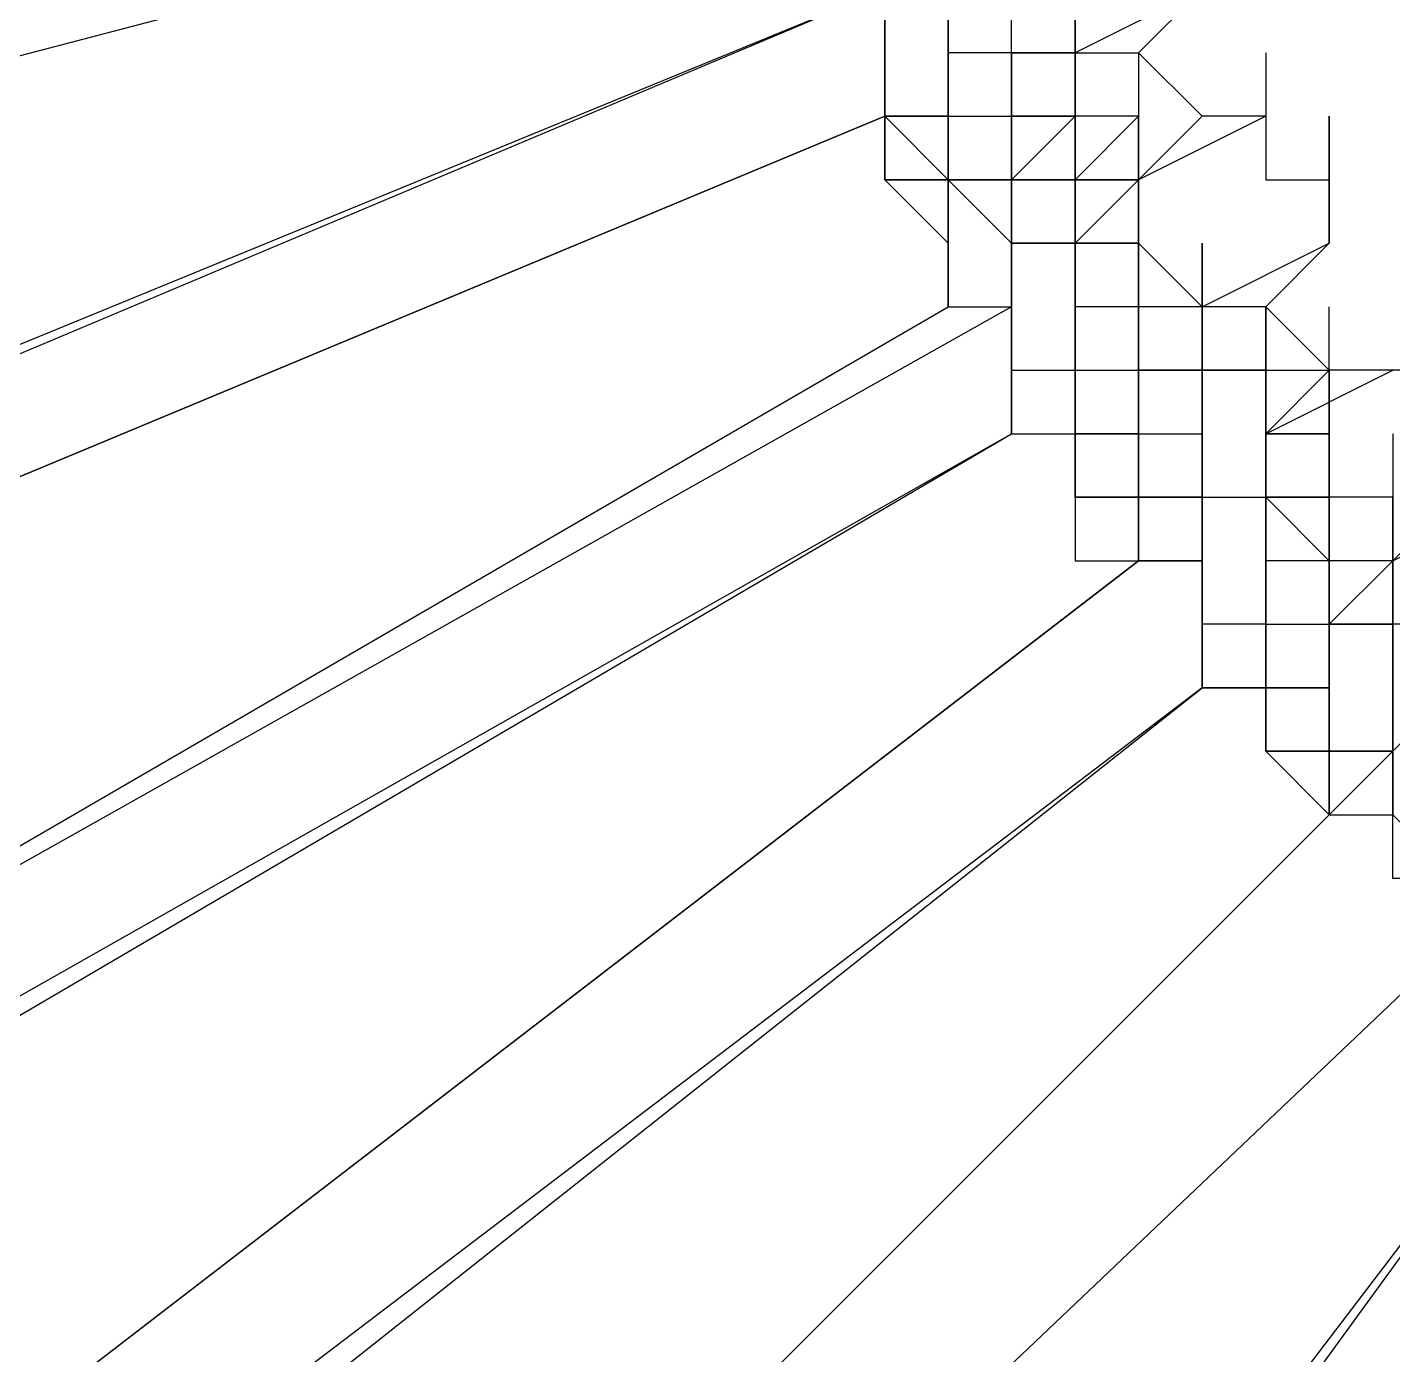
# Model space of a CAD drawing. Header units: inches. Extents: x 3324238 to 135265466, y -1036581 to 20094598.
# Drawn here: x 3353725.695 to 3353727.428, y -519028.61 to -519026.926 of the extents above; entities that cross this region are included whole.
import ezdxf

# ---------------------------------------------------------------- set-up
doc = ezdxf.new("R2010")
doc.units = ezdxf.units.IN
doc.header["$MEASUREMENT"] = 0
doc.layers.add('PDF_Geometry', color=7, linetype='Continuous')

msp = doc.modelspace()

# ---------------------------------------------------------------- linework, layer by layer
at = {"layer": 'PDF_Geometry', "lineweight": 25}
for points in [[(3353723.238, -519027.6026), (3353726.622, -519026.7163), (3353726.622, -519026.6358)], [(3353726.9443, -519026.9581), (3353726.9443, -519026.8775), (3353726.9443, -519026.7969), (3353726.9443, -519026.7163)], [(3353726.9443, -519026.8775), (3353726.9443, -519026.7969), (3353726.9443, -519026.8775), (3353727.0249, -519026.8775), (3353727.0249, -519026.958), (3353727.0249, -519026.8775)], [(3353723.6409, -519028.1666), (3353726.7832, -519026.8775)], [(3353723.7214, -519028.1666), (3353726.7832, -519026.8775)], [(3353726.7832, -519026.8775), (3353726.7832, -519026.958), (3353726.7832, -519026.8775)], [(3353726.7832, -519026.8775), (3353726.7832, -519026.958), (3353726.7832, -519027.0386), (3353726.7832, -519027.1192), (3353726.8637, -519027.1192), (3353726.7832, -519027.1192), (3353726.7832, -519027.0386), (3353726.7832, -519027.1192), (3353726.8637, -519027.1192), (3353726.7832, -519027.0386), (3353726.8637, -519027.0386), (3353726.8637, -519027.1192), (3353726.8637, -519027.0386), (3353726.8637, -519027.1192), (3353726.8637, -519027.0386), (3353726.8637, -519027.1192), (3353726.8637, -519027.0386), (3353726.8637, -519027.1192), (3353726.8637, -519027.0386), (3353726.8637, -519027.1192), (3353726.9443, -519027.1998), (3353726.9443, -519027.1192), (3353726.9443, -519027.1998), (3353726.9443, -519027.1192), (3353726.9443, -519027.0386), (3353726.9443, -519027.1192), (3353726.8637, -519027.1192), (3353726.8637, -519027.1998), (3353726.8637, -519027.1192), (3353726.8637, -519027.1998), (3353726.8637, -519027.1192), (3353726.9443, -519027.1192), (3353726.9443, -519027.1998), (3353726.9443, -519027.1192), (3353726.9443, -519027.0386), (3353726.9443, -519027.1192), (3353727.0249, -519027.1192), (3353727.0249, -519027.0386), (3353727.0249, -519027.1192), (3353727.0249, -519027.1998), (3353727.0249, -519027.2803), (3353727.0249, -519027.1998), (3353727.0249, -519027.1192)], [(3353726.7832, -519026.8775), (3353726.7832, -519026.958), (3353726.7832, -519026.8775), (3353726.7832, -519026.958), (3353726.7832, -519027.0386), (3353726.7832, -519027.1192), (3353726.8637, -519027.1998), (3353726.8637, -519027.2803), (3353726.9443, -519027.2803), (3353726.9443, -519027.1998), (3353726.9443, -519027.1192), (3353726.9443, -519027.1998), (3353726.9443, -519027.2803), (3353726.9443, -519027.1998), (3353726.9443, -519027.2803), (3353726.9443, -519027.1998), (3353726.9443, -519027.2803), (3353726.9443, -519027.1998), (3353726.9443, -519027.2803), (3353726.9443, -519027.3609), (3353726.9443, -519027.4415)], [(3353726.7832, -519027.0386), (3353726.7832, -519026.958), (3353726.7832, -519026.8775)], [(3353726.7832, -519026.958), (3353726.7832, -519026.8775)], [(3353727.186, -519026.8775), (3353727.0249, -519026.958), (3353727.1054, -519026.958), (3353727.1054, -519027.0386), (3353727.0249, -519027.0386), (3353727.0249, -519026.958), (3353727.0249, -519027.0386), (3353727.0249, -519026.958), (3353727.0249, -519027.0386), (3353727.0249, -519026.958), (3353727.0249, -519027.0386), (3353726.9443, -519027.0386), (3353726.9443, -519027.1192), (3353726.9443, -519027.1998), (3353726.9443, -519027.1192), (3353726.9443, -519027.1998), (3353726.9443, -519027.1192), (3353726.8637, -519027.1192), (3353726.8637, -519027.0386), (3353726.8637, -519026.958), (3353726.8637, -519026.8775), (3353726.8637, -519026.9581)], [(3353726.8637, -519026.8775), (3353726.8637, -519026.958), (3353726.8637, -519027.0386), (3353726.8637, -519026.958), (3353726.8637, -519027.0386), (3353726.8637, -519027.1192), (3353726.8637, -519027.0386), (3353726.8637, -519027.1192), (3353726.8637, -519027.0386), (3353726.8637, -519027.1192), (3353726.8637, -519027.0386), (3353726.8637, -519026.958), (3353726.8637, -519026.8775)], [(3353726.8637, -519026.8775), (3353726.8637, -519026.958)], [(3353726.8637, -519026.958), (3353726.8637, -519026.8775)], [(3353727.0249, -519026.8775), (3353727.0249, -519026.958), (3353727.0249, -519027.0386), (3353727.0249, -519026.958), (3353727.0249, -519026.8775), (3353727.0249, -519026.958), (3353726.9443, -519026.958), (3353726.9443, -519026.8775)], [(3353727.0249, -519026.8775), (3353727.0249, -519026.958), (3353727.0249, -519027.0386), (3353727.0249, -519027.1192), (3353727.1054, -519027.0386), (3353727.1054, -519027.1192), (3353727.1054, -519027.0386), (3353727.1054, -519027.1192), (3353727.1054, -519027.0386), (3353727.1054, -519027.1192), (3353727.1054, -519027.1998)], [(3353727.0249, -519026.958), (3353727.0249, -519026.8775)], [(3353727.0249, -519026.9581), (3353727.0249, -519026.8775)], [(3353727.1054, -519026.958), (3353727.186, -519026.8775)], [(3353726.8637, -519026.958), (3353726.8637, -519027.0386), (3353726.7832, -519027.0386)], [(3353726.7832, -519027.0386), (3353726.7832, -519026.958)], [(3353726.7832, -519027.0386), (3353726.7832, -519026.958)], [(3353726.7832, -519027.0386), (3353726.7832, -519026.958)], [(3353726.7832, -519027.0386), (3353726.7832, -519026.958)], [(3353726.7832, -519027.0386), (3353726.7832, -519026.958)], [(3353726.7832, -519027.0386), (3353726.7832, -519026.9581)], [(3353726.8637, -519027.0386), (3353726.8637, -519026.958)], [(3353726.8637, -519027.0386), (3353726.8637, -519026.958)], [(3353726.8637, -519027.0386), (3353726.8637, -519026.958)], [(3353726.8637, -519027.0386), (3353726.9443, -519027.0386), (3353726.9443, -519026.958)], [(3353726.8637, -519027.0386), (3353726.8637, -519026.958)], [(3353726.9443, -519027.0386), (3353726.9443, -519026.958), (3353726.8637, -519026.958)], [(3353726.8637, -519027.0386), (3353726.8637, -519026.958)], [(3353726.8637, -519027.0386), (3353726.8637, -519027.1192), (3353726.8637, -519027.0386), (3353726.8637, -519026.958)], [(3353726.8637, -519027.0386), (3353726.8637, -519026.9581)], [(3353726.9443, -519026.958), (3353727.0249, -519026.958)], [(3353726.9443, -519027.0386), (3353726.9443, -519026.958)], [(3353726.9443, -519027.0386), (3353726.9443, -519026.958)], [(3353726.9443, -519027.0386), (3353726.9443, -519026.958)], [(3353726.9443, -519027.0386), (3353726.9443, -519026.958)], [(3353726.9443, -519027.0386), (3353726.9443, -519026.958)], [(3353726.9443, -519027.0386), (3353726.9443, -519026.958)], [(3353726.9443, -519027.0386), (3353726.9443, -519026.958)], [(3353726.9443, -519027.0386), (3353726.9443, -519026.958)], [(3353726.9443, -519027.0386), (3353726.9443, -519026.958)], [(3353727.2666, -519027.0386), (3353727.1054, -519027.1192), (3353727.186, -519027.0386), (3353727.1054, -519026.958), (3353727.1054, -519027.0386), (3353727.0249, -519027.0386), (3353727.0249, -519026.958), (3353727.0249, -519027.0386), (3353727.0249, -519026.958), (3353727.0249, -519027.0386), (3353727.0249, -519027.1192), (3353727.0249, -519027.0386), (3353726.9443, -519027.0386), (3353726.9443, -519027.1192), (3353726.9443, -519027.1998), (3353726.9443, -519027.1192), (3353727.0249, -519027.0386), (3353726.9443, -519027.1192), (3353727.0249, -519027.0386), (3353727.0249, -519027.1192), (3353727.1054, -519027.1192), (3353727.1054, -519027.0386), (3353727.1054, -519027.1192), (3353727.0249, -519027.1998), (3353727.0249, -519027.1192), (3353727.0249, -519027.0386), (3353727.0249, -519026.958), (3353727.0249, -519027.0386), (3353727.0249, -519026.958), (3353727.0249, -519027.0386), (3353727.0249, -519027.1192), (3353727.0249, -519027.0386), (3353727.0249, -519026.958), (3353727.0249, -519027.0386), (3353727.0249, -519027.1192), (3353727.0249, -519027.0386), (3353727.0249, -519026.958), (3353727.0249, -519027.0386), (3353727.0249, -519026.958), (3353727.0249, -519027.0386), (3353727.0249, -519027.1192), (3353727.0249, -519027.0386)], [(3353726.9443, -519027.0386), (3353726.9443, -519026.958)], [(3353726.9443, -519027.0386), (3353726.9443, -519026.958)], [(3353726.9443, -519027.0386), (3353726.9443, -519026.958)], [(3353726.9443, -519027.0386), (3353726.9443, -519026.958)], [(3353726.9443, -519027.0386), (3353726.9443, -519026.958)], [(3353726.9443, -519027.1192), (3353726.9443, -519027.1998), (3353726.9443, -519027.1192), (3353726.9443, -519027.0386), (3353726.9443, -519026.9581)], [(3353726.9443, -519027.0386), (3353726.9443, -519026.9581)], [(3353726.9443, -519027.0386), (3353726.9443, -519026.9581)], [(3353727.0249, -519026.958), (3353727.0249, -519027.0386), (3353727.0249, -519026.958)], [(3353727.0249, -519027.1192), (3353727.0249, -519027.0386), (3353727.0249, -519026.958)], [(3353727.0249, -519027.0386), (3353727.0249, -519026.958)], [(3353727.1054, -519026.958), (3353727.1054, -519027.0386), (3353727.1054, -519027.1192), (3353727.1054, -519027.0386), (3353727.1054, -519027.1192), (3353727.0249, -519027.1998)], [(3353727.0249, -519027.0386), (3353727.0249, -519026.958)], [(3353727.0249, -519027.0386), (3353727.0249, -519026.958)], [(3353727.0249, -519027.0386), (3353727.0249, -519026.958)], [(3353727.0249, -519027.0386), (3353727.0249, -519026.958)], [(3353727.2666, -519026.958), (3353727.2666, -519027.0386), (3353727.2666, -519027.1192), (3353727.3472, -519027.1192), (3353727.3472, -519027.1998), (3353727.3472, -519027.1192), (3353727.3472, -519027.1998), (3353727.2666, -519027.2803), (3353727.2666, -519027.3609), (3353727.2666, -519027.2803), (3353727.3472, -519027.3609), (3353727.3472, -519027.2804)], [(3353727.1054, -519027.2803), (3353727.1054, -519027.1998), (3353727.1054, -519027.1192), (3353727.1054, -519027.0386), (3353727.0249, -519027.0386), (3353726.9443, -519027.0386), (3353727.0249, -519027.0386), (3353727.0249, -519027.1192), (3353727.0249, -519027.0386), (3353727.0249, -519027.1192), (3353727.0249, -519027.1998), (3353727.0249, -519027.1192), (3353726.9443, -519027.1192), (3353727.0249, -519027.1192), (3353726.9443, -519027.1192), (3353726.9443, -519027.1998), (3353726.9443, -519027.2803), (3353724.366, -519028.7306), (3353724.2854, -519028.6501)], [(3353724.4466, -519028.8918), (3353724.366, -519028.8918), (3353724.366, -519028.8112), (3353724.366, -519028.7306), (3353724.366, -519028.6501), (3353724.366, -519028.7306), (3353726.8637, -519027.2803), (3353726.8637, -519027.1998), (3353726.8637, -519027.1192), (3353726.8637, -519027.0386)], [(3353726.8637, -519027.0386), (3353726.7832, -519027.0386), (3353726.7832, -519027.1192)], [(3353726.8637, -519027.1192), (3353726.8637, -519027.0386)], [(3353726.8637, -519027.1192), (3353726.8637, -519027.0386)], [(3353726.8637, -519027.1192), (3353726.8637, -519027.0386)], [(3353726.8637, -519027.1192), (3353726.8637, -519027.0386)], [(3353726.8637, -519027.1192), (3353726.8637, -519027.0386)], [(3353726.8637, -519027.1192), (3353726.8637, -519027.0386)], [(3353726.8637, -519027.1192), (3353726.8637, -519027.0386)], [(3353726.8637, -519027.0386), (3353726.9443, -519027.0386)], [(3353726.8637, -519027.1192), (3353726.8637, -519027.0386)], [(3353726.8637, -519027.1192), (3353726.8637, -519027.0386)], [(3353726.8637, -519027.1192), (3353726.8637, -519027.0386)], [(3353726.8637, -519027.1192), (3353726.8637, -519027.0386)], [(3353726.8637, -519027.1192), (3353726.8637, -519027.0386)], [(3353726.8637, -519027.1192), (3353726.8637, -519027.0386)], [(3353726.8637, -519027.1192), (3353726.8637, -519027.0386)], [(3353726.8637, -519027.1192), (3353726.8637, -519027.0386)], [(3353726.9443, -519027.0386), (3353727.0249, -519027.0386)], [(3353726.9443, -519027.1192), (3353726.9443, -519027.0386), (3353726.9443, -519027.1192)], [(3353726.9443, -519027.1192), (3353726.9443, -519027.0386)], [(3353726.9443, -519027.1192), (3353726.9443, -519027.0386)], [(3353727.0249, -519027.0386), (3353726.9443, -519027.0386), (3353727.0249, -519027.0386)], [(3353726.9443, -519027.1192), (3353726.9443, -519027.0386)], [(3353726.9443, -519027.1192), (3353726.9443, -519027.0386)], [(3353726.9443, -519027.1192), (3353726.9443, -519027.0386)], [(3353726.9443, -519027.1192), (3353726.9443, -519027.0386)], [(3353726.9443, -519027.1192), (3353726.9443, -519027.0386)], [(3353727.0249, -519027.0386), (3353726.9443, -519027.0386), (3353727.0249, -519027.0386)], [(3353726.9443, -519027.1192), (3353726.9443, -519027.0386)], [(3353726.9443, -519027.1192), (3353726.9443, -519027.0386)], [(3353726.9443, -519027.1192), (3353726.9443, -519027.0386)], [(3353726.9443, -519027.1192), (3353726.9443, -519027.0386)], [(3353726.9443, -519027.1998), (3353726.9443, -519027.1192), (3353726.9443, -519027.0386)], [(3353726.9443, -519027.0386), (3353727.0249, -519027.0386), (3353726.9443, -519027.0386)], [(3353726.9443, -519027.1192), (3353726.9443, -519027.0386)], [(3353727.0249, -519027.1192), (3353727.0249, -519027.0386)], [(3353727.0249, -519027.1192), (3353727.0249, -519027.0386)], [(3353727.0249, -519027.0386), (3353727.0249, -519027.1192)], [(3353727.1054, -519027.1192), (3353727.1054, -519027.0386)], [(3353727.1054, -519027.1192), (3353727.1054, -519027.0386)], [(3353727.186, -519027.4415), (3353727.186, -519027.522), (3353727.1054, -519027.522), (3353727.1054, -519027.4415), (3353727.1054, -519027.3609), (3353727.1054, -519027.4415), (3353727.1054, -519027.3609), (3353727.1054, -519027.2803), (3353727.1054, -519027.1998), (3353727.1054, -519027.1192), (3353727.1054, -519027.0386), (3353727.1054, -519027.1192), (3353727.1054, -519027.0386), (3353727.1054, -519027.1192), (3353727.1054, -519027.1998)], [(3353727.1055, -519027.1192), (3353727.1055, -519027.0386)], [(3353727.1055, -519027.1192), (3353727.1055, -519027.0386)], [(3353727.2666, -519027.0386), (3353727.186, -519027.0386)], [(3353726.8637, -519027.1192), (3353726.7832, -519027.1192)], [(3353726.8637, -519027.1998), (3353726.8637, -519027.1192)], [(3353726.8637, -519027.1998), (3353726.8637, -519027.1192)], [(3353726.9443, -519027.1998), (3353726.9443, -519027.1192), (3353726.8637, -519027.1192)], [(3353726.8637, -519027.1998), (3353726.8637, -519027.1192)], [(3353726.8637, -519027.1998), (3353726.8637, -519027.1192)], [(3353726.8637, -519027.1192), (3353726.9443, -519027.1192)], [(3353726.8637, -519027.1998), (3353726.8637, -519027.1192)], [(3353726.8637, -519027.1998), (3353726.8637, -519027.1192)], [(3353726.8637, -519027.1998), (3353726.8637, -519027.1192)], [(3353726.9443, -519027.1998), (3353726.9443, -519027.1192)], [(3353726.9443, -519027.1998), (3353726.9443, -519027.1192)], [(3353726.9443, -519027.1998), (3353726.9443, -519027.1192)], [(3353726.9443, -519027.1998), (3353726.9443, -519027.1192)], [(3353726.9443, -519027.1998), (3353726.9443, -519027.1192)], [(3353726.9443, -519027.1998), (3353726.9443, -519027.1192)], [(3353726.9443, -519027.1998), (3353726.9443, -519027.1192)], [(3353726.9443, -519027.1998), (3353726.9443, -519027.1192)], [(3353726.9443, -519027.1998), (3353726.9443, -519027.1192)], [(3353726.9443, -519027.1998), (3353726.9443, -519027.1192), (3353726.9443, -519027.1998), (3353726.9443, -519027.2803), (3353726.9443, -519027.1998), (3353726.9443, -519027.2803), (3353726.9443, -519027.3609), (3353727.0249, -519027.3609), (3353727.0249, -519027.4415), (3353727.1054, -519027.4415), (3353727.1054, -519027.3609), (3353727.1054, -519027.2803), (3353727.1054, -519027.3609), (3353727.1054, -519027.2803), (3353727.1054, -519027.3609), (3353727.1054, -519027.4415), (3353727.1054, -519027.522), (3353727.1054, -519027.4415), (3353727.1054, -519027.3609), (3353727.1054, -519027.2803), (3353727.1054, -519027.3609), (3353727.186, -519027.3609), (3353727.186, -519027.2803), (3353727.1054, -519027.2803), (3353727.1054, -519027.3609), (3353727.1054, -519027.4415), (3353727.1054, -519027.522), (3353727.1054, -519027.4415), (3353727.1054, -519027.3609), (3353727.1054, -519027.2803), (3353727.1054, -519027.1998), (3353727.1054, -519027.1192), (3353727.1054, -519027.1998), (3353727.0249, -519027.1998), (3353727.0249, -519027.2803), (3353727.0249, -519027.1998), (3353727.0249, -519027.2803)], [(3353726.9443, -519027.1998), (3353726.9443, -519027.1192)], [(3353726.9443, -519027.1998), (3353726.9443, -519027.1192)], [(3353726.9443, -519027.1998), (3353726.9443, -519027.1192)], [(3353726.9443, -519027.1998), (3353726.9443, -519027.1192)], [(3353727.0249, -519027.1998), (3353727.0249, -519027.1192)], [(3353727.1055, -519027.1192), (3353727.0249, -519027.1192)], [(3353727.1054, -519027.1192), (3353727.0249, -519027.1192), (3353727.1054, -519027.1192)], [(3353727.186, -519027.2804), (3353727.186, -519027.3609), (3353727.186, -519027.2803), (3353727.186, -519027.3609), (3353727.186, -519027.4415), (3353727.186, -519027.522), (3353727.186, -519027.6026), (3353727.186, -519027.522), (3353727.1054, -519027.522), (3353727.1054, -519027.4415), (3353727.186, -519027.4415), (3353727.186, -519027.522), (3353727.186, -519027.6026), (3353727.186, -519027.522), (3353727.186, -519027.4415), (3353727.186, -519027.522), (3353727.186, -519027.6026), (3353727.186, -519027.6832), (3353727.186, -519027.6026), (3353727.186, -519027.6832), (3353727.186, -519027.6026), (3353727.186, -519027.522), (3353727.1054, -519027.522), (3353727.1054, -519027.4415), (3353727.1054, -519027.3609), (3353727.1054, -519027.4415), (3353727.1054, -519027.3609), (3353727.1054, -519027.4415), (3353727.1054, -519027.3609), (3353727.1054, -519027.2803), (3353727.1054, -519027.1998), (3353727.1054, -519027.1192)], [(3353726.8637, -519027.2803), (3353726.8637, -519027.1998), (3353726.8637, -519027.2803)], [(3353726.8637, -519027.2803), (3353726.8637, -519027.1998)], [(3353726.9443, -519027.4415), (3353726.9443, -519027.3609), (3353726.9443, -519027.2803), (3353726.9443, -519027.1998), (3353726.9443, -519027.2803)], [(3353726.9443, -519027.2803), (3353726.9443, -519027.1998)], [(3353726.9443, -519027.2803), (3353726.9443, -519027.1998)], [(3353726.9443, -519027.2803), (3353726.9443, -519027.1998)], [(3353726.9443, -519027.2803), (3353726.9443, -519027.1998)], [(3353726.9443, -519027.2803), (3353726.9443, -519027.1998)], [(3353726.9443, -519027.2803), (3353726.9443, -519027.1998)], [(3353727.3472, -519027.6832), (3353727.3472, -519027.7638), (3353727.3472, -519027.6832), (3353727.3472, -519027.7638), (3353727.3472, -519027.6832), (3353727.3472, -519027.7638), (3353727.3472, -519027.8443), (3353727.3472, -519027.7638), (3353727.3472, -519027.8443), (3353727.4277, -519027.8443), (3353727.4277, -519027.7638), (3353727.4277, -519027.6832), (3353727.3472, -519027.6832), (3353727.3472, -519027.6026), (3353727.3472, -519027.6832), (3353727.3472, -519027.6026), (3353727.3472, -519027.6832), (3353727.3472, -519027.6026), (3353727.3472, -519027.6832), (3353727.3472, -519027.6026), (3353727.2666, -519027.6026), (3353727.2666, -519027.6832), (3353727.186, -519027.6832), (3353727.186, -519027.6026), (3353727.186, -519027.522), (3353727.186, -519027.4415), (3353727.186, -519027.3609), (3353727.186, -519027.2803), (3353727.186, -519027.3609), (3353727.186, -519027.2803), (3353727.186, -519027.1998), (3353727.186, -519027.2803), (3353727.1054, -519027.1998), (3353727.1054, -519027.2803), (3353727.1054, -519027.3609), (3353727.1054, -519027.4415), (3353727.1054, -519027.522), (3353727.186, -519027.522), (3353727.1054, -519027.522), (3353727.1054, -519027.4415), (3353727.1054, -519027.3609), (3353727.1054, -519027.4415), (3353727.1054, -519027.522), (3353727.1054, -519027.4415), (3353727.1054, -519027.522), (3353727.1054, -519027.6026), (3353727.1054, -519027.522), (3353727.0249, -519027.522), (3353727.0249, -519027.6026), (3353727.1054, -519027.6026), (3353727.186, -519027.6026), (3353727.186, -519027.522), (3353727.186, -519027.6026), (3353727.186, -519027.522), (3353727.186, -519027.4415), (3353727.186, -519027.3609), (3353727.186, -519027.2803), (3353727.186, -519027.3609), (3353727.186, -519027.2803), (3353727.186, -519027.1998), (3353727.186, -519027.2803), (3353727.186, -519027.3609), (3353727.186, -519027.2803), (3353727.186, -519027.3609), (3353727.186, -519027.4415)], [(3353727.0249, -519027.4415), (3353727.0249, -519027.3609), (3353727.0249, -519027.2803), (3353727.0249, -519027.1998)], [(3353727.0249, -519027.2804), (3353727.0249, -519027.1998)], [(3353727.2666, -519027.2803), (3353727.186, -519027.2803), (3353727.186, -519027.3609), (3353727.186, -519027.2803), (3353727.186, -519027.1998), (3353727.186, -519027.2803), (3353727.186, -519027.3609), (3353727.1054, -519027.3609), (3353727.1054, -519027.2803), (3353727.1054, -519027.3609), (3353727.1054, -519027.4415), (3353727.1054, -519027.3609), (3353727.1054, -519027.2803), (3353727.1054, -519027.3609), (3353727.1054, -519027.4415), (3353727.1054, -519027.522), (3353727.1054, -519027.4415), (3353727.1054, -519027.522), (3353727.1054, -519027.6026), (3353727.1054, -519027.522), (3353727.1054, -519027.6026), (3353727.1054, -519027.522), (3353727.1054, -519027.6026), (3353727.186, -519027.6026), (3353727.186, -519027.522), (3353727.186, -519027.4415), (3353727.186, -519027.522), (3353727.186, -519027.4415), (3353727.186, -519027.3609), (3353727.2666, -519027.3609), (3353727.2666, -519027.4415), (3353727.2666, -519027.3609), (3353727.3472, -519027.3609), (3353727.2666, -519027.4415), (3353727.2666, -519027.522), (3353727.2666, -519027.4415), (3353727.2666, -519027.522), (3353727.2666, -519027.4415), (3353727.2666, -519027.522), (3353727.2666, -519027.4415), (3353727.2666, -519027.3609), (3353727.3472, -519027.3609)], [(3353727.2666, -519027.3609), (3353727.186, -519027.3609), (3353727.186, -519027.2804), (3353727.186, -519027.3609), (3353727.186, -519027.2803), (3353727.3472, -519027.1998)], [(3353727.2666, -519027.4415), (3353727.2666, -519027.3609), (3353727.186, -519027.3609), (3353727.186, -519027.2803), (3353727.186, -519027.1998), (3353727.186, -519027.2803), (3353727.186, -519027.1998), (3353727.186, -519027.2803), (3353727.186, -519027.3609), (3353727.186, -519027.2803), (3353727.186, -519027.3609), (3353727.2666, -519027.3609), (3353727.2666, -519027.2804)], [(3353727.186, -519027.3609), (3353727.186, -519027.2803), (3353727.186, -519027.1998)], [(3353727.186, -519027.3609), (3353727.186, -519027.2803), (3353727.186, -519027.1998)], [(3353726.9443, -519027.3609), (3353726.9443, -519027.2803)], [(3353726.9443, -519027.3609), (3353726.9443, -519027.2803)], [(3353727.0249, -519027.4415), (3353727.0249, -519027.3609), (3353727.0249, -519027.2803), (3353727.0249, -519027.3609), (3353727.0249, -519027.2803)], [(3353727.0249, -519027.3609), (3353727.0249, -519027.2803)], [(3353727.1054, -519027.3609), (3353727.1054, -519027.4415), (3353727.1054, -519027.3609), (3353727.186, -519027.3609), (3353727.186, -519027.2803), (3353727.186, -519027.3609), (3353727.186, -519027.4415), (3353727.186, -519027.522), (3353727.186, -519027.4415)], [(3353727.1054, -519027.3609), (3353727.1054, -519027.2803)], [(3353727.1055, -519027.3609), (3353727.1055, -519027.2803)], [(3353727.186, -519027.3609), (3353727.186, -519027.2803)], [(3353727.186, -519027.5221), (3353727.186, -519027.4415), (3353727.186, -519027.3609), (3353727.186, -519027.2803)], [(3353727.186, -519027.3609), (3353727.186, -519027.2803), (3353727.186, -519027.3609)], [(3353727.186, -519027.3609), (3353727.186, -519027.2803)], [(3353727.2666, -519027.3609), (3353727.2666, -519027.2803)], [(3353727.2666, -519027.5221), (3353727.2666, -519027.4415), (3353727.2666, -519027.3609), (3353727.2666, -519027.2804)], [(3353727.2666, -519027.4415), (3353727.2666, -519027.3609), (3353727.2666, -519027.2804)], [(3353726.9443, -519027.4415), (3353726.9443, -519027.3609)], [(3353726.9443, -519027.4415), (3353727.0249, -519027.4415), (3353727.0249, -519027.3609)], [(3353726.9443, -519027.4415), (3353726.9443, -519027.3609)], [(3353726.9443, -519027.4415), (3353726.9443, -519027.3609)], [(3353727.0249, -519027.4415), (3353727.0249, -519027.3609)], [(3353727.0249, -519027.4415), (3353727.0249, -519027.3609)], [(3353727.0249, -519027.4415), (3353727.0249, -519027.3609)], [(3353727.0249, -519027.4415), (3353727.0249, -519027.3609)], [(3353727.0249, -519027.3609), (3353727.1054, -519027.3609)], [(3353727.0249, -519027.4415), (3353727.0249, -519027.3609)], [(3353727.0249, -519027.4415), (3353727.0249, -519027.3609)], [(3353727.0249, -519027.4415), (3353727.0249, -519027.3609)], [(3353727.0249, -519027.4415), (3353727.0249, -519027.3609)], [(3353727.0249, -519027.3609), (3353727.1054, -519027.3609)], [(3353727.0249, -519027.4415), (3353727.0249, -519027.3609)], [(3353727.0249, -519027.4415), (3353727.0249, -519027.3609)], [(3353727.0249, -519027.4415), (3353727.0249, -519027.3609)], [(3353727.0249, -519027.4415), (3353727.0249, -519027.3609)], [(3353727.1054, -519027.3609), (3353727.1054, -519027.4415)], [(3353727.1054, -519027.4415), (3353727.1054, -519027.3609)], [(3353727.1054, -519027.4415), (3353727.1054, -519027.3609)], [(3353727.1054, -519027.4415), (3353727.1054, -519027.3609)], [(3353727.1055, -519027.522), (3353727.1055, -519027.4415), (3353727.1055, -519027.3609)], [(3353727.1055, -519027.4415), (3353727.1055, -519027.3609)], [(3353727.2666, -519027.5221), (3353727.186, -519027.5221), (3353727.186, -519027.4415), (3353727.186, -519027.3609)], [(3353727.186, -519027.4415), (3353727.186, -519027.3609)], [(3353727.186, -519027.3609), (3353727.2666, -519027.3609), (3353727.186, -519027.3609)], [(3353727.186, -519027.3609), (3353727.186, -519027.4415), (3353727.186, -519027.3609)], [(3353727.5083, -519027.6832), (3353727.4277, -519027.6832), (3353727.4277, -519027.6026), (3353727.4277, -519027.6832), (3353727.4277, -519027.6026), (3353727.3472, -519027.6026), (3353727.3472, -519027.522), (3353727.2666, -519027.522), (3353727.2666, -519027.4415), (3353727.2666, -519027.3609), (3353727.2666, -519027.4415), (3353727.2666, -519027.522), (3353727.2666, -519027.6026), (3353727.2666, -519027.522), (3353727.2666, -519027.4415), (3353727.2666, -519027.3609), (3353727.2666, -519027.4415), (3353727.2666, -519027.3609), (3353727.2666, -519027.4415), (3353727.2666, -519027.522), (3353727.3472, -519027.522), (3353727.3472, -519027.4415), (3353727.2666, -519027.4415), (3353727.3472, -519027.4415), (3353727.2666, -519027.4415), (3353727.4277, -519027.3609)], [(3353727.2666, -519027.4415), (3353727.2666, -519027.3609)], [(3353727.2666, -519027.522), (3353727.2666, -519027.4415), (3353727.2666, -519027.3609)], [(3353727.3471, -519027.3609), (3353727.3471, -519027.4415)], [(3353727.4277, -519027.4415), (3353727.4277, -519027.522), (3353727.4277, -519027.6026), (3353727.5889, -519027.522), (3353727.5889, -519027.4415), (3353727.5083, -519027.4415), (3353727.5083, -519027.3609), (3353727.4277, -519027.3609), (3353727.3472, -519027.3609)], [(3353727.3472, -519027.3609), (3353727.3472, -519027.4415)], [(3353727.3472, -519027.4415), (3353727.3472, -519027.3609), (3353727.3472, -519027.4415)], [(3353724.5272, -519028.8112), (3353726.9443, -519027.4415)], [(3353724.6077, -519028.8112), (3353726.9443, -519027.4415), (3353727.0249, -519027.4415)], [(3353727.2666, -519027.6832), (3353727.2666, -519027.7638), (3353727.2666, -519027.6832), (3353727.2666, -519027.7638), (3353727.2666, -519027.6832), (3353727.2666, -519027.7638), (3353727.186, -519027.7638), (3353727.186, -519027.6832), (3353727.186, -519027.6026), (3353727.186, -519027.522), (3353727.186, -519027.4415), (3353727.186, -519027.522), (3353727.186, -519027.6026), (3353727.1054, -519027.6026), (3353725.0106, -519029.2141)], [(3353727.0249, -519027.522), (3353727.0249, -519027.4415)], [(3353727.0249, -519027.522), (3353727.0249, -519027.4415)], [(3353727.0249, -519027.522), (3353727.0249, -519027.4415)], [(3353727.1054, -519027.4415), (3353727.0249, -519027.4415), (3353727.0249, -519027.522)], [(3353727.1054, -519027.4415), (3353727.0249, -519027.4415)], [(3353727.0249, -519027.522), (3353727.0249, -519027.4415), (3353727.0249, -519027.522)], [(3353727.0249, -519027.4415), (3353727.0249, -519027.522)], [(3353727.0249, -519027.522), (3353727.0249, -519027.4415)], [(3353727.0249, -519027.522), (3353727.0249, -519027.4415)], [(3353727.1054, -519027.4415), (3353727.0249, -519027.4415), (3353727.1054, -519027.4415)], [(3353727.0249, -519027.4415), (3353727.1054, -519027.4415), (3353727.1054, -519027.522)], [(3353727.1054, -519027.4415), (3353727.0249, -519027.4415)], [(3353727.0249, -519027.5221), (3353727.0249, -519027.4415)], [(3353727.1054, -519027.4415), (3353727.1054, -519027.522)], [(3353727.1054, -519027.522), (3353727.1054, -519027.4415)], [(3353727.1054, -519027.522), (3353727.1054, -519027.4415)], [(3353727.1054, -519027.522), (3353727.1054, -519027.4415)], [(3353727.186, -519027.522), (3353727.186, -519027.4415)], [(3353727.186, -519027.522), (3353727.186, -519027.4415)], [(3353727.2666, -519027.6026), (3353727.2666, -519027.522), (3353727.2666, -519027.4415)], [(3353727.2666, -519027.522), (3353727.2666, -519027.4415)], [(3353727.2666, -519027.4415), (3353727.2666, -519027.522)], [(3353727.2666, -519027.522), (3353727.2666, -519027.4415)], [(3353727.2666, -519027.522), (3353727.2666, -519027.4415)], [(3353725.7357, -519029.5363), (3353727.3472, -519027.9249), (3353727.3472, -519027.8443), (3353727.3472, -519027.9249), (3353727.4277, -519027.9249), (3353727.4277, -519027.8443), (3353727.4277, -519027.7638), (3353727.4277, -519027.8443), (3353727.4277, -519027.7638), (3353727.4277, -519027.6832), (3353727.4277, -519027.6026), (3353727.4277, -519027.6832), (3353727.4277, -519027.6026), (3353727.4277, -519027.6832), (3353727.4277, -519027.6026), (3353727.4277, -519027.6832), (3353727.4277, -519027.7638), (3353727.4277, -519027.8443), (3353727.4277, -519027.7638), (3353727.4277, -519027.8443), (3353727.4277, -519027.7638), (3353727.4277, -519027.6832), (3353727.4277, -519027.7638), (3353727.4277, -519027.6832), (3353727.4277, -519027.6026), (3353727.4277, -519027.6832), (3353727.4277, -519027.6026), (3353727.5083, -519027.522)], [(3353727.0249, -519027.522), (3353727.1054, -519027.522), (3353727.1054, -519027.6026)], [(3353727.0249, -519027.522), (3353727.1054, -519027.522), (3353727.1054, -519027.6026)], [(3353727.0249, -519027.522), (3353727.1054, -519027.522)], [(3353727.1054, -519027.5221), (3353727.0249, -519027.5221)], [(3353727.1054, -519027.522), (3353727.1054, -519027.6026), (3353727.1054, -519027.522)], [(3353727.1054, -519027.6026), (3353727.1054, -519027.5221)], [(3353727.186, -519027.6026), (3353727.186, -519027.522)], [(3353727.186, -519027.7638), (3353727.186, -519027.6832), (3353727.186, -519027.7638), (3353727.186, -519027.6832), (3353727.186, -519027.7638), (3353727.2666, -519027.7638), (3353727.2666, -519027.6832), (3353727.2666, -519027.7638), (3353727.2666, -519027.6832), (3353727.2666, -519027.7638), (3353727.2666, -519027.6832), (3353727.3472, -519027.6832), (3353727.4277, -519027.6026), (3353727.3472, -519027.6832), (3353727.4277, -519027.6832), (3353727.4277, -519027.6026), (3353727.4277, -519027.6832), (3353727.4277, -519027.6026), (3353727.4277, -519027.522), (3353727.3472, -519027.522)], [(3353727.186, -519027.522), (3353727.186, -519027.6026), (3353727.186, -519027.522)], [(3353727.186, -519027.6026), (3353727.186, -519027.522)], [(3353727.186, -519027.6026), (3353727.186, -519027.5221)], [(3353727.3472, -519027.6026), (3353727.2666, -519027.522)], [(3353727.3472, -519027.6832), (3353727.3472, -519027.6026), (3353727.3472, -519027.522)], [(3353727.3472, -519027.6026), (3353727.3472, -519027.522)], [(3353727.5083, -519027.6832), (3353727.4277, -519027.6832), (3353727.4277, -519027.6026), (3353727.4277, -519027.6832), (3353727.4277, -519027.6026), (3353727.4277, -519027.6832), (3353727.4277, -519027.6026), (3353727.4277, -519027.522), (3353727.4277, -519027.6026), (3353727.4277, -519027.6832)], [(3353727.4277, -519027.6026), (3353727.4277, -519027.522)], [(3353727.4277, -519027.6026), (3353727.4277, -519027.522)], [(3353727.4277, -519027.6026), (3353727.4277, -519027.522)], [(3353727.4277, -519027.6026), (3353727.4277, -519027.522)], [(3353727.4277, -519027.6026), (3353727.4277, -519027.522)], [(3353725.0106, -519029.2946), (3353725.0106, -519029.214), (3353727.1054, -519027.6026)], [(3353727.2666, -519027.6026), (3353727.2666, -519027.6832), (3353727.2666, -519027.7638), (3353727.186, -519027.7638), (3353725.1717, -519029.2946)], [(3353727.186, -519027.6832), (3353727.186, -519027.6026)], [(3353727.186, -519027.6832), (3353727.186, -519027.6026)], [(3353727.186, -519027.6026), (3353727.186, -519027.6832), (3353727.186, -519027.7638)], [(3353727.186, -519027.6832), (3353727.186, -519027.6026), (3353727.186, -519027.6832)], [(3353727.2666, -519027.6832), (3353727.2666, -519027.6026)], [(3353727.2666, -519027.6832), (3353727.2666, -519027.6026)], [(3353727.3471, -519027.6832), (3353727.3471, -519027.6026)], [(3353727.3472, -519027.6832), (3353727.3472, -519027.6026)], [(3353727.3472, -519027.6832), (3353727.3472, -519027.6026)], [(3353727.3472, -519027.6026), (3353727.3472, -519027.6832), (3353727.3472, -519027.6026)], [(3353727.3472, -519027.8443), (3353727.3472, -519027.7638), (3353727.3472, -519027.6832), (3353727.3472, -519027.6026), (3353727.3472, -519027.6832)], [(3353727.3472, -519027.6832), (3353727.3472, -519027.7638), (3353727.3472, -519027.6832), (3353727.3472, -519027.6026)], [(3353727.4277, -519027.6832), (3353727.4277, -519027.6026)], [(3353727.5083, -519027.6832), (3353727.4277, -519027.6832), (3353727.4277, -519027.6026)], [(3353727.2666, -519027.7638), (3353727.2666, -519027.6832)], [(3353727.2666, -519027.6832), (3353727.3472, -519027.6832)], [(3353727.2666, -519027.7638), (3353727.2666, -519027.6832)], [(3353727.2666, -519027.7638), (3353727.2666, -519027.6832)], [(3353727.2666, -519027.7638), (3353727.2666, -519027.6832)], [(3353727.2666, -519027.7638), (3353727.2666, -519027.6832)], [(3353727.2666, -519027.6832), (3353727.2666, -519027.7638), (3353727.3472, -519027.7638), (3353727.3472, -519027.6832), (3353727.3472, -519027.7638), (3353727.3472, -519027.6832), (3353727.3472, -519027.7638), (3353727.3472, -519027.8443), (3353727.2666, -519027.8443)], [(3353727.2666, -519027.7638), (3353727.2666, -519027.6832)], [(3353727.2666, -519027.7638), (3353727.2666, -519027.6832)], [(3353727.2666, -519027.7638), (3353727.2666, -519027.6832)], [(3353727.2666, -519027.7638), (3353727.2666, -519027.6832)], [(3353727.5083, -519028.0055), (3353727.4277, -519027.9249), (3353727.4277, -519027.8443), (3353727.4277, -519027.9249), (3353727.4277, -519027.8443), (3353727.4277, -519027.7638), (3353727.4277, -519027.8443), (3353727.3472, -519027.8443), (3353727.3472, -519027.7638), (3353727.3472, -519027.6832), (3353727.3472, -519027.7638), (3353727.3472, -519027.8443), (3353727.3472, -519027.7638), (3353727.3472, -519027.8443), (3353727.3472, -519027.7638)], [(3353727.3472, -519027.7638), (3353727.3472, -519027.6832)], [(3353727.3472, -519027.6832), (3353727.3472, -519027.7638)], [(3353727.3472, -519027.7638), (3353727.3472, -519027.6832)], [(3353727.3472, -519027.7638), (3353727.3472, -519027.6832)], [(3353727.4277, -519027.6832), (3353727.3472, -519027.6832)], [(3353727.3472, -519027.7638), (3353727.3472, -519027.6832)], [(3353727.3472, -519027.7638), (3353727.3472, -519027.6832)], [(3353727.3472, -519027.7638), (3353727.3472, -519027.6832)], [(3353727.3472, -519027.7638), (3353727.3472, -519027.6832)], [(3353727.3472, -519027.7638), (3353727.3472, -519027.6832)], [(3353727.3472, -519027.7638), (3353727.3472, -519027.6832)], [(3353727.5083, -519027.6832), (3353727.5083, -519027.7638), (3353727.5083, -519027.8443), (3353727.5083, -519027.7638), (3353727.5083, -519027.8443), (3353727.5083, -519027.9249), (3353727.5083, -519027.8443), (3353727.5083, -519027.7638), (3353727.5083, -519027.6832), (3353727.5083, -519027.7638), (3353727.5083, -519027.6832), (3353727.5083, -519027.7638), (3353727.5083, -519027.6832), (3353727.4277, -519027.6832), (3353727.4277, -519027.7638), (3353727.4277, -519027.8443), (3353727.4277, -519027.7638), (3353727.4277, -519027.8443), (3353727.4277, -519027.7638), (3353727.4277, -519027.8443), (3353727.4277, -519027.7638), (3353727.4277, -519027.8443)], [(3353725.2523, -519029.3752), (3353725.2523, -519029.2946), (3353727.186, -519027.7638)], [(3353727.3472, -519027.7638), (3353727.3472, -519027.8443), (3353727.3472, -519027.7638), (3353727.3472, -519027.8443), (3353727.3472, -519027.9249), (3353725.7357, -519029.5363), (3353725.7357, -519029.6169), (3353725.7357, -519029.5363), (3353725.6552, -519029.6169), (3353725.6552, -519029.5363), (3353725.7357, -519029.5363), (3353725.7357, -519029.6169), (3353725.7357, -519029.6975), (3353725.6552, -519029.6975), (3353725.5746, -519029.6975), (3353725.5746, -519029.6169), (3353725.5746, -519029.6975), (3353725.5746, -519029.6169), (3353725.5746, -519029.6975), (3353725.5746, -519029.6169)], [(3353727.2666, -519027.8443), (3353727.2666, -519027.7638)], [(3353727.2666, -519027.8443), (3353727.2666, -519027.7638)], [(3353727.3472, -519027.7638), (3353727.2666, -519027.7638), (3353727.3472, -519027.7638)], [(3353727.2666, -519027.8443), (3353727.2666, -519027.7638)], [(3353727.3472, -519027.7638), (3353727.2666, -519027.7638)], [(3353727.2666, -519027.7638), (3353727.3472, -519027.7638)], [(3353727.2666, -519027.7638), (3353727.3472, -519027.7638)], [(3353727.2666, -519027.7638), (3353727.2666, -519027.8443)], [(3353727.2666, -519027.7638), (3353727.3472, -519027.7638), (3353727.2666, -519027.7638)], [(3353727.2666, -519027.8443), (3353727.2666, -519027.7638)], [(3353727.3471, -519027.7638), (3353727.3471, -519027.8443)], [(3353727.3472, -519027.8443), (3353727.3472, -519027.7638)], [(3353727.3472, -519027.8443), (3353727.3472, -519027.7638)], [(3353727.3472, -519027.8443), (3353727.3472, -519027.7638)], [(3353727.3472, -519027.8443), (3353727.3472, -519027.7638)], [(3353727.3472, -519027.8443), (3353727.3472, -519027.7638)], [(3353727.3472, -519027.8443), (3353727.3472, -519027.7638)], [(3353727.3472, -519027.7638), (3353727.3472, -519027.8443)], [(3353727.3472, -519027.8443), (3353727.3472, -519027.7638)], [(3353727.3472, -519027.9249), (3353727.4277, -519027.9249), (3353727.4277, -519027.8443), (3353727.4277, -519027.7638), (3353727.4277, -519027.8443), (3353727.4277, -519027.7638)], [(3353727.3472, -519027.8443), (3353727.3472, -519027.7638)], [(3353727.3472, -519027.8443), (3353727.3472, -519027.7638)], [(3353727.3472, -519027.8443), (3353727.3472, -519027.7638)], [(3353727.3472, -519027.8443), (3353727.3472, -519027.7638)], [(3353727.3472, -519027.8443), (3353727.3472, -519027.7638)], [(3353727.3472, -519027.8443), (3353727.3472, -519027.7638)], [(3353727.3472, -519027.8443), (3353727.3472, -519027.7638)], [(3353727.3472, -519027.8443), (3353727.3472, -519027.7638)], [(3353727.3472, -519027.8443), (3353727.3472, -519027.7638)], [(3353727.3472, -519027.8443), (3353727.3472, -519027.7638)], [(3353727.3472, -519027.8443), (3353727.3472, -519027.7638)], [(3353727.3472, -519027.8443), (3353727.3472, -519027.7638)], [(3353727.3472, -519027.8444), (3353727.3472, -519027.7638)], [(3353727.3472, -519027.9249), (3353727.3472, -519027.8443), (3353727.3472, -519027.7638)], [(3353727.5083, -519028.0055), (3353727.4277, -519028.0055), (3353727.4277, -519027.9249), (3353727.4277, -519027.8443), (3353727.4277, -519027.9249), (3353727.4277, -519027.8443), (3353727.4277, -519027.9249), (3353727.4277, -519027.8443), (3353727.4277, -519027.9249), (3353727.4277, -519027.8443), (3353727.4277, -519027.9249), (3353727.4277, -519027.8443), (3353727.5083, -519027.7638)], [(3353727.4277, -519027.8443), (3353727.4277, -519027.7638)], [(3353727.4277, -519027.8443), (3353727.4277, -519027.7638)], [(3353727.2666, -519027.8443), (3353727.3472, -519027.8443), (3353727.2666, -519027.8443)], [(3353727.3472, -519027.8443), (3353727.2666, -519027.8443)], [(3353727.3472, -519027.8443), (3353727.4277, -519027.8443), (3353727.3472, -519027.8443)], [(3353727.3472, -519027.9249), (3353727.3472, -519027.8443)], [(3353727.3472, -519027.9249), (3353727.3472, -519027.8443)], [(3353727.3472, -519027.8443), (3353727.4277, -519027.8443)], [(3353727.3472, -519027.9249), (3353727.3472, -519027.8443)], [(3353727.4277, -519027.8443), (3353727.3472, -519027.8443)], [(3353727.3472, -519027.9249), (3353727.3472, -519027.8443)], [(3353727.4277, -519027.8443), (3353727.3472, -519027.9249)], [(3353727.3472, -519027.9249), (3353727.3472, -519027.8443)], [(3353727.4277, -519027.8443), (3353727.3472, -519027.9249)], [(3353727.6695, -519028.1666), (3353726.3803, -519029.9392)], [(3353726.3803, -519029.8586), (3353727.6694, -519028.1666)]]:
    msp.add_lwpolyline(points, dxfattribs=at)
for points in [[(3353727.0249, -519026.8775), (3353727.0249, -519026.958)], [(3353726.7832, -519027.0386), (3353723.8826, -519028.2472), (3353723.8826, -519028.1666), (3353723.8826, -519028.2472), (3353726.7832, -519027.0386), (3353726.7832, -519026.958)], [(3353726.9443, -519026.958), (3353726.9443, -519027.0386)], [(3353726.9443, -519027.0386), (3353726.9443, -519027.1192), (3353726.9443, -519027.0386), (3353726.9443, -519026.958)], [(3353726.7832, -519027.0386), (3353726.7832, -519027.1192)], [(3353726.8637, -519027.1192), (3353726.8637, -519027.1998), (3353726.8637, -519027.1192), (3353726.8637, -519027.0386)], [(3353726.8637, -519027.0386), (3353726.8637, -519027.1192)], [(3353726.8637, -519027.0386), (3353726.8637, -519027.1192)], [(3353727.0249, -519027.0386), (3353727.0249, -519027.1192)], [(3353727.3472, -519027.0386), (3353727.3472, -519027.1192)], [(3353726.8637, -519027.1998), (3353726.8637, -519027.1192)], [(3353726.9443, -519027.1192), (3353726.9443, -519027.1998)], [(3353727.1054, -519027.1192), (3353727.0249, -519027.1192)], [(3353727.1054, -519027.1192), (3353727.1054, -519027.1998)], [(3353727.1054, -519027.1998), (3353727.1054, -519027.2803), (3353727.0249, -519027.2803), (3353727.0249, -519027.1998), (3353726.9443, -519027.1998), (3353726.9443, -519027.2803), (3353726.9443, -519027.1998), (3353726.9443, -519027.2803), (3353726.9443, -519027.1998), (3353727.0249, -519027.1998)], [(3353726.9443, -519027.1998), (3353726.9443, -519027.2803), (3353726.9443, -519027.3609), (3353726.9443, -519027.2803), (3353726.9443, -519027.3609), (3353726.9443, -519027.2803)], [(3353726.9443, -519027.2803), (3353726.9443, -519027.3609)], [(3353727.1054, -519027.2804), (3353727.1054, -519027.3609)], [(3353727.186, -519027.2803), (3353727.186, -519027.3609)], [(3353727.0249, -519027.4415), (3353727.0249, -519027.522), (3353727.0249, -519027.4415), (3353727.0249, -519027.3609), (3353727.0249, -519027.4415), (3353727.0249, -519027.3609), (3353727.0249, -519027.4415), (3353727.0249, -519027.3609)], [(3353727.0249, -519027.3609), (3353727.0249, -519027.4415)], [(3353727.1054, -519027.3609), (3353727.1054, -519027.4415)], [(3353727.2666, -519027.3609), (3353727.2666, -519027.4415)], [(3353727.1054, -519027.4415), (3353727.1054, -519027.522)], [(3353727.1054, -519027.4415), (3353727.1054, -519027.522)], [(3353727.186, -519027.4415), (3353727.186, -519027.522)], [(3353727.3472, -519027.522), (3353727.3472, -519027.6026), (3353727.3472, -519027.522), (3353727.3472, -519027.4415)], [(3353727.3472, -519027.6026), (3353727.3472, -519027.6832)], [(3353727.4277, -519027.6026), (3353727.4277, -519027.6832)], [(3353727.4277, -519027.6026), (3353727.4277, -519027.6832), (3353727.4277, -519027.7638), (3353727.4277, -519027.6832)], [(3353727.3472, -519027.6832), (3353727.3472, -519027.7638), (3353727.3472, -519027.8443), (3353727.3472, -519027.7638)], [(3353727.3472, -519027.8443), (3353727.3472, -519027.9249), (3353727.2666, -519027.8443), (3353727.2666, -519027.7638), (3353727.2666, -519027.8443)], [(3353727.3472, -519027.7638), (3353727.3472, -519027.8443)], [(3353727.3472, -519027.8443), (3353727.3472, -519027.7638), (3353727.3472, -519027.8443), (3353727.3472, -519027.9249)], [(3353727.4277, -519027.7638), (3353727.4277, -519027.8443)], [(3353725.8969, -519029.6169), (3353727.5083, -519028.0861)]]:
    msp.add_lwpolyline(points, close=True, dxfattribs=at)

doc.saveas('drawing.dxf')
